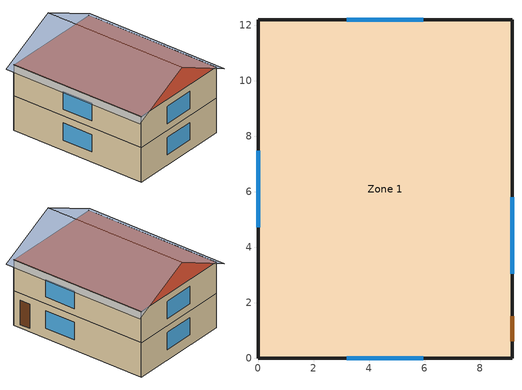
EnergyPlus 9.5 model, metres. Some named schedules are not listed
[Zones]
Zone 1
 floor foundation (Exterior Slab UnIns): 0,12.19 9.14,12.19 9.14,0 0,0 z-0.3
 floor adiabatic (Interior Floor): 0,12.19 9.14,12.19 9.14,0 0,0 z2.74
 wall outside (Exterior Wall +9in EPS): 9.14,0 9.14,12.19 0,12.19 0,0 9.14,0 z-0.3:2.74; 9.14,12.19 0,12.19 0,0 9.14,0 9.14,12.19 z2.74:5.49
 window (U-0.1 g=0.4): 9.14,3.05 9.14,5.79 / 5.94,12.19 3.2,12.19 / 0,7.47 0,4.72 / 3.2,0 5.94,0 z0.61:2.13; 9.14,3.05 9.14,5.79 / 5.94,12.19 3.2,12.19 / 0,7.47 0,4.72 / 3.2,0 5.94,0 z3.35:4.88
 door (Ext_Door1): 9.14,0.61 9.14,1.52 z0:2.13
 roof outside (Exterior Roof R-100): 0,0 9.14,0 9.14,12.19 0,12.19 z5.49
shading: 4.57,-0.3,7.77 9.69,-0.3,5.21 9.69,12.5,5.21 4.57,12.5,7.77; 4.57,12.5,7.77 -0.55,12.5,5.21 -0.55,-0.3,5.21 4.57,-0.3,7.77
[BUILDING]
Params_InternationalFallsMN_Phius Prescriptive: North Axis=0; Terrain=City; Loads Convergence Tolerance Value=0.04; Temperature Convergence Tolerance Value=0.4; Solar Distribution=FullInteriorAndExterior; Maximum Number of Warmup Days=25; Minimum Number of Warmup Days=6
[SizingPeriod:DesignDay] Day of Month=21; DryBulb Temperature Range Modifier Type=DefaultMultipliers; Humidity Condition Type=Wetbulb; Barometric Pressure=97086; Rain Indicator=No; Snow Indicator=No; Daylight Saving Time Indicator=No
Name | Month | Day Type | Maximum DryBulb Temperature | Daily DryBulb Temperature Range | Wetbulb or DewPoint at Maximum DryBulb | Wind Speed | Wind Direction | Solar Model Indicator | Sky Clearness | ASHRAE Clear Sky Optical Depth for Beam Irradiance taub | ASHRAE Clear Sky Optical Depth for Diffuse Irradiance taud
International Falls Intl Ap Ann Htg 99.6% Condns DB | 1 | WinterDesignDay | -32.3 | 0 | -32.3 | 1.9 | 210 | ASHRAEClearSky | 0
International Falls Intl Ap Ann Htg 99% Condns DB | 1 | WinterDesignDay | -29.1 | 0 | -29.1 | 1.9 | 210 | ASHRAEClearSky | 0
International Falls Intl Ap Ann Clg .4% Condns DB=>MWB | 7 | SummerDesignDay | 30.1 | 12.6 | 20.9 | 4.7 | 200 | ASHRAETau |  | 0.335 | 2.437
International Falls Intl Ap Ann Clg 1% Condns DB=>MWB | 7 | SummerDesignDay | 28.1 | 12.6 | 19.7 | 4.7 | 200 | ASHRAETau |  | 0.335 | 2.437
[MATERIAL] Thermal Absorptance=0.9; Solar Absorptance=0.7; Visible Absorptance=0.7
Name | Roughness | Thickness | Conductivity | Density | Specific Heat
G05 25mm wood | MediumSmooth | 0.0254 | 0.15 | 608 | 1630
F08 Metal surface | Smooth | 0.0008 | 45.28 | 7824 | 500
I02 50mm insulation board | MediumRough | 0.0508 | 0.03 | 43 | 1210
G01a 19mm gypsum board | MediumSmooth | 0.019 | 0.16 | 800 | 1090
M15 200mm heavyweight concrete | MediumRough | 0.2032 | 1.95 | 2240 | 900
F11 Wood siding | MediumSmooth | 0.0127 | 0.09 | 592 | 1170
R-11 3.5in Wood Stud | VeryRough | 0.0889 | 0.0542625 | 19 | 960
Plywood (Douglas Fir) - 12.7mm | Smooth | 0.0127 | 0.12 | 540 | 1210
EPS 1in | MediumSmooth | 0.0254 | 0.02884 | 29 | 1210
EPS 1.625in | MediumSmooth | 0.041275 | 0.02884 | 29 | 1210
EPS 2in | MediumSmooth | 0.0508 | 0.02884 | 29 | 1210
EPS 4in | MediumSmooth | 0.1016 | 0.02884 | 29 | 1210
EPS 6in; EPS 9in | MediumSmooth | 0.1524 | 0.02884 | 29 | 1210
EPS 7.5in | MediumSmooth | 0.1905 | 0.02884 | 29 | 1210
EPS 14in | MediumSmooth | 0.3556 | 0.02884 | 29 | 1210
FG Attic R-19 | MediumRough | 0.13716 | 0.0411979 | 64 | 960
FG Attic R-30 | MediumRough | 0.21844 | 0.0411979 | 64 | 960
FG Attic R-38 | MediumRough | 0.275844 | 0.0411979 | 64 | 960
FG Attic R-49; FG Attic R-60 | MediumRough | 0.3556 | 0.0411979 | 64 | 960
FG Attic R-55 | MediumRough | 0.399123 | 0.0411979 | 64 | 960
FG Attic R-75 | MediumRough | 0.54356 | 0.0411979 | 64 | 960
FG Attic R-100 | MediumRough | 0.72644 | 0.0411979 | 64 | 960
ccSF R-13 | Rough | 0.0550342 | 0.0240338 | 32 | 920
ccSF R-19 | Rough | 0.0804334 | 0.0240338 | 32 | 920
ccSF R-30 | Rough | 0.127 | 0.0240338 | 32 | 920
ccSF R-38 | Rough | 0.160867 | 0.0240338 | 32 | 920
ccSF R-49 | Rough | 0.207433 | 0.0240338 | 32 | 920
[MATERIAL:AIRGAP]
Name | Thermal Resistance
F04 Wall air space resistance | 0.15
F05 Ceiling air space resistance | 0.18
[WINDOWMATERIAL:SIMPLEGLAZINGSYSTEM]
Name | UFactor | Solar Heat Gain Coefficient
U-0.5 g=0.4 | 2.83913 | 0.4
U-0.4 g=0.4 | 2.27131 | 0.4
U-0.3 g=0.4 | 1.70348 | 0.4
U-0.2 g=0.4 | 1.13565 | 0.4
U-0.1 g=0.4 | 0.567826 | 0.4
U-0.5 g=0.2 | 2.83913 | 0.2
U-0.4 g=0.2 | 2.27131 | 0.2
U-0.3 g=0.2 | 1.70348 | 0.2
U-0.2 g=0.2 | 1.13565 | 0.2
U-0.1 g=0.2 | 0.567826 | 0.2
U-1.0 g=0.5 | 5.678263 | 0.5
U-0.15 g=0.4; U-0.15 g=0.2 | 0.851739 | 0.4
[CONSTRUCTION]
Ext_Door1; Thermal Mass; Interior Door: G05 25mm wood
Interior Floor: Plywood (Douglas Fir) - 12.7mm, F05 Ceiling air space resistance, G01a 19mm gypsum board
Exterior Slab UnIns: M15 200mm heavyweight concrete
Exterior Slab + 2in EPS: EPS 2in, M15 200mm heavyweight concrete
Exterior Wall: F11 Wood siding, R-11 3.5in Wood Stud, G01a 19mm gypsum board
Interior Wall: G01a 19mm gypsum board, F04 Wall air space resistance, G01a 19mm gypsum board
Exterior Roof: FG Attic R-19, Plywood (Douglas Fir) - 12.7mm, G01a 19mm gypsum board
Exterior Door: F08 Metal surface, I02 50mm insulation board, F08 Metal surface
Exterior Wall +1in EPS: F11 Wood siding, EPS 1in, Plywood (Douglas Fir) - 12.7mm, R-11 3.5in Wood Stud, G01a 19mm gypsum board
Exterior Wall +1.625in EPS: F11 Wood siding, EPS 1.625in, Plywood (Douglas Fir) - 12.7mm, R-11 3.5in Wood Stud, G01a 19mm gypsum board
Exterior Wall +2in EPS: F11 Wood siding, EPS 2in, Plywood (Douglas Fir) - 12.7mm, R-11 3.5in Wood Stud, G01a 19mm gypsum board
Exterior Wall +4in EPS: F11 Wood siding, EPS 4in, Plywood (Douglas Fir) - 12.7mm, R-11 3.5in Wood Stud, G01a 19mm gypsum board
Exterior Wall +7.5in EPS: F11 Wood siding, EPS 7.5in, Plywood (Douglas Fir) - 12.7mm, R-11 3.5in Wood Stud, G01a 19mm gypsum board
Exterior Wall +6in EPS: F11 Wood siding, EPS 6in, Plywood (Douglas Fir) - 12.7mm, R-11 3.5in Wood Stud, G01a 19mm gypsum board
Exterior Wall +9in EPS: F11 Wood siding, EPS 9in, Plywood (Douglas Fir) - 12.7mm, R-11 3.5in Wood Stud, G01a 19mm gypsum board
Exterior Wall +14in EPS: F11 Wood siding, EPS 14in, Plywood (Douglas Fir) - 12.7mm, R-11 3.5in Wood Stud, G01a 19mm gypsum board
Exterior Roof R-30: FG Attic R-30, Plywood (Douglas Fir) - 12.7mm, G01a 19mm gypsum board
Exterior Roof R-38: FG Attic R-38, Plywood (Douglas Fir) - 12.7mm, G01a 19mm gypsum board
Exterior Roof R-49: FG Attic R-49, Plywood (Douglas Fir) - 12.7mm, G01a 19mm gypsum board
Exterior Roof R-55: FG Attic R-55, Plywood (Douglas Fir) - 12.7mm, G01a 19mm gypsum board
Exterior Roof R-60: FG Attic R-60, Plywood (Douglas Fir) - 12.7mm, G01a 19mm gypsum board
Exterior Roof R-75: FG Attic R-75, Plywood (Douglas Fir) - 12.7mm, G01a 19mm gypsum board
Exterior Roof R-100: FG Attic R-100, Plywood (Douglas Fir) - 12.7mm, G01a 19mm gypsum board
P+B UnIns: Plywood (Douglas Fir) - 12.7mm, F05 Ceiling air space resistance, Plywood (Douglas Fir) - 12.7mm, G05 25mm wood
P+B R-13: Plywood (Douglas Fir) - 12.7mm, ccSF R-13, Plywood (Douglas Fir) - 12.7mm, G05 25mm wood
P+B R-19: Plywood (Douglas Fir) - 12.7mm, ccSF R-19, Plywood (Douglas Fir) - 12.7mm, G05 25mm wood
P+B R-30: Plywood (Douglas Fir) - 12.7mm, ccSF R-30, Plywood (Douglas Fir) - 12.7mm, G05 25mm wood
P+B R-38: Plywood (Douglas Fir) - 12.7mm, ccSF R-38, Plywood (Douglas Fir) - 12.7mm, G05 25mm wood
P+B R-49: Plywood (Douglas Fir) - 12.7mm, ccSF R-49, Plywood (Douglas Fir) - 12.7mm, G05 25mm wood
U-0.5 g=0.4: U-0.5 g=0.4
U-0.4 g=0.4: U-0.4 g=0.4
U-0.3 g=0.4: U-0.3 g=0.4
U-0.2 g=0.4: U-0.2 g=0.4
U-0.1 g=0.4: U-0.1 g=0.4
U-0.5 g=0.2: U-0.5 g=0.2
U-0.4 g=0.2: U-0.4 g=0.2
U-0.3 g=0.2: U-0.3 g=0.2
U-0.2 g=0.2: U-0.2 g=0.2
U-0.1 g=0.2: U-0.1 g=0.2
U-1.0 g=0.5: U-1.0 g=0.5
U-0.15 g=0.4: U-0.15 g=0.4
U-0.15 g=0.2: U-0.15 g=0.2
[Zone]
Zone 1: Multiplier=1; Volume=482.066; Floor Area=197.698; Part of Total Floor Area=Yes
[INTERNALMASS] Zone or ZoneList=Zone 1; Surface Area=197.698
Name | Construction
Zone1 TM | Thermal Mass
Partitions | Interior Wall
[FOUNDATION:KIVA]
Slab Details: Interior Horizontal Insulation Depth=0; Exterior Horizontal Insulation Width=0; Exterior Vertical Insulation Material=EPS 4in; Exterior Vertical Insulation Depth=1.2192; Wall Height Above Grade=0.2; Wall Depth Below Slab=0; Footing Depth=0.4
[SURFACEPROPERTY:EXPOSEDFOUNDATIONPERIMETER]
Slab: Exposed Perimeter Calculation Method=TotalExposedPerimeter; Total Exposed Perimeter=36.576; Exposed Perimeter Fraction=1; Surface Segment 1 Exposed=Yes
[PEOPLE]
Zone Occupants: Zone or ZoneList=Zone 1; Number of People Schedule=OccupantSchedule; Number of People Calculation Method=People; Number of People=4; Fraction Radiant=0.3; Sensible Heat Fraction=autocalculate; Activity Level Schedule=Occupant_Activity_Schedule; Carbon Dioxide Generation Rate=3.82e-08; Enable ASHRAE 55 Comfort Warnings=No; Mean Radiant Temperature Calculation Type=ZoneAveraged; Work Efficiency Schedule=Occupant_Eff_Schedule; Clothing Insulation Calculation Method=ClothingInsulationSchedule; Clothing Insulation Calculation Method Schedule=Occupant_Clothing_Schedule; Clothing Insulation Schedule=Occupant_Clothing_Schedule; Air Velocity Schedule=AirVelocitySch; Thermal Comfort Model 1 Type=Pierce
[LIGHTS]
PhiusLights: Zone or ZoneList=Zone 1; Schedule=Phius_Lighting; Design Level Calculation Method=LightingLevel; Lighting Level=1968.1; Return Air Fraction=0; Fraction Radiant=0.6; Fraction Visible=0.2; Fraction Replaceable=1; EndUse Subcategory=InteriorLights; Return Air Fraction Calculated from Plenum Temperature=No; Return Air Fraction Function of Plenum Temperature Coefficient 1=0; Return Air Fraction Function of Plenum Temperature Coefficient 2=0
[ELECTRICEQUIPMENT] Zone or ZoneList=Zone 1; Design Level Calculation Method=EquipmentLevel; Fraction Lost=0
Name | Schedule | Design Level | Fraction Latent | Fraction Radiant | EndUse Subcategory
PhiusMELs | Phius_MELs | 5603.24 | 0 | 0 | MELs
Fridge | Always_On | 50.7991 | 0 | 1 | Fridge
Range | BARangeSchedule | 1227.4 | 0.3 | 0.4 | Range
ClothesDryer | BAClothesDryerSchedule | 1713.28 | 0.05 | 0.15 | ClothesDryer
ClothesWasher | BAClothesWasherSchedule | 328.767 | 0 | 0.8 | ClothesWasher
Dishwasher | BADishwasherSchedule | 359.3 | 0.15 | 0.6 | Dishwasher
SizingSensible | SizingLoads | 658.935 | 0 | 0 | General
SizingLatent | SizingLoads | 111.493 | 1 | 0 | General
[ZONEINFILTRATION:FLOWCOEFFICIENT]
Zone_Infiltration: Zone=Zone 1; Schedule=Always_On; Flow Coefficient=0.00695; Stack Coefficient=0.078; Pressure Exponent=0.67; Wind Coefficient=0.17; Shelter Factor=0.9
[ZONEVENTILATION:WINDANDSTACKOPENAREA] Zone=Zone 1; Opening Area=4.18064; Opening Area Fraction Schedule=WindowFraction2; Opening Effectiveness=autocalculate; Height Difference=1.524; Discharge Coefficient for Opening=autocalculate; Minimum Indoor Temperature=15; Maximum Indoor Temperature=100; Delta Temperature=-100; Minimum Outdoor Temperature=-100; Maximum Outdoor Temperature=100; Maximum Wind Speed=10
Name | Effective Angle
OperableWindows-N | 0
OperableWindows-E | 90
OperableWindows-S | 180
OperableWindows-W | 270
[EXTERIOR:LIGHTS]
PhiusExtLight: Schedule=Always_On; Design Level=1; Control Option=AstronomicalClock; EndUse Subcategory=General
[DESIGNSPECIFICATION:OUTDOORAIR]
SZ_DSOA_Zone_1: Outdoor Air Method=Flow/Person; Outdoor Air Flow per Person=0.00708; Outdoor Air Flow per Zone Floor Area=0; Outdoor Air Flow per Zone=0.0117987; Outdoor Air Flow Air Changes per Hour=0
[DESIGNSPECIFICATION:ZONEAIRDISTRIBUTION]
SZ_DSZAD_Zone_1: Zone Air Distribution Effectiveness in Cooling Mode=1; Zone Air Distribution Effectiveness in Heating Mode=1; Zone Secondary Recirculation Fraction=0; Minimum Zone Ventilation Efficiency=0
[SIZING:ZONE]
Zone 1: Zone Cooling Design Supply Air Temperature Input Method=SupplyAirTemperature; Zone Cooling Design Supply Air Temperature=12.8; Zone Cooling Design Supply Air Temperature Difference=11.11; Zone Heating Design Supply Air Temperature Input Method=SupplyAirTemperature; Zone Heating Design Supply Air Temperature=50; Zone Heating Design Supply Air Temperature Difference=30; Zone Cooling Design Supply Air Humidity Ratio=0.008; Zone Heating Design Supply Air Humidity Ratio=0.008; Design Specification Outdoor Air Object=SZ_DSOA_Zone_1; Zone Heating Sizing Factor=2; Zone Cooling Sizing Factor=1.5; Cooling Design Air Flow Method=DesignDay; Cooling Design Air Flow Rate=0; Cooling Minimum Air Flow per Zone Floor Area=0.000762; Cooling Minimum Air Flow=0; Cooling Minimum Air Flow Fraction=0.2; Heating Design Air Flow Method=DesignDay; Heating Design Air Flow Rate=0; Heating Maximum Air Flow per Zone Floor Area=0.002032; Heating Maximum Air Flow=0.141576; Heating Maximum Air Flow Fraction=0.3; Design Specification Zone Air Distribution Object=SZ_DSZAD_Zone_1; Account for Dedicated Outdoor Air System=No; Dedicated Outdoor Air System Control Strategy=NeutralSupplyAir; Dedicated Outdoor Air Low Setpoint Temperature for Design=autosize; Dedicated Outdoor Air High Setpoint Temperature for Design=autosize
[ZONECONTROL:THERMOSTAT]
Zone_1_Thermostat: Zone or ZoneList=Zone 1; Control Type Schedule=HVAC_Always_4; Control 1=HP_Thermostat_Dual_SP_Control; Temperature Difference Between Cutout And Setpoint=0
[THERMOSTATSETPOINT:DUALSETPOINT]
HP_Thermostat_Dual_SP_Control: Heating Setpoint Temperature Schedule=Phius_68F; Cooling Setpoint Temperature Schedule=Phius_77F
[ZONEHVAC:PACKAGEDTERMINALHEATPUMP]
Zone1PTHP: Availability Schedule=MechAvailable; Cooling Supply Air Flow Rate=autosize; Heating Supply Air Flow Rate=autosize; Cooling Outdoor Air Flow Rate=autosize; Heating Outdoor Air Flow Rate=autosize; Supply Air Fan=Zone1PTHPFan; Heating Coil=Zone1PTHPDXHeatCoil; Heating Convergence Tolerance=0.001; Cooling Coil=Zone1PTHPDXCoolCoil; Cooling Convergence Tolerance=0.001; Supplemental Heating Coil=Zone1PTHPSupHeater; Maximum Supply Air Temperature from Supplemental Heater=50; Maximum Outdoor DryBulb Temperature for Supplemental Heater Operation=10; Fan Placement=BlowThrough; Capacity Control Method=None; Minimum Supply Air Temperature in Cooling Mode=autosize; Maximum Supply Air Temperature in Heating Mode=autosize
[Zone equipment]
Zone 1: Zone1PTHP
[FAN:SYSTEMMODEL]
Zone1PTHPFan: Availability Schedule=MechAvailable; Design Maximum Air Flow Rate=autosize; Speed Control Method=Continuous; Electric Power Minimum Flow Rate Fraction=0; Design Pressure Rise=160; Motor Efficiency=0.9; Motor In Air Stream Fraction=1; Design Electric Power Consumption=autosize; Design Power Sizing Method=TotalEfficiencyAndPressure; Electric Power Per Unit Flow Rate Per Unit Pressure=1.66667; Fan Total Efficiency=0.5; Electric Power Function of Flow Fraction Curve=CombinedPowerAndFanEff; EndUse Subcategory=General; Number of Speeds=1
[COIL:COOLING:DX:SINGLESPEED]
Zone1PTHPDXCoolCoil: Availability Schedule=MechAvailable; Gross Rated Total Cooling Capacity=autosize; Gross Rated Sensible Heat Ratio=0.75; Gross Rated Cooling COP=3; Rated Air Flow Rate=autosize; Rated Evaporator Fan Power Per Volume Flow Rate=773.3; Total Cooling Capacity Function of Temperature Curve=HPACCoolCapFT; Total Cooling Capacity Function of Flow Fraction Curve=HPACCoolCapFFF; Energy Input Ratio Function of Temperature Curve=HPACEIRFT; Energy Input Ratio Function of Flow Fraction Curve=HPACEIRFFF; Part Load Fraction Correlation Curve=HPACPLFFPLR; Minimum Outdoor DryBulb Temperature for Compressor Operation=-25; Nominal Time for Condensate Removal to Begin=0; Ratio of Initial Moisture Evaporation Rate and Steady State Latent Capacity=0; Maximum Cycling Rate=0; Latent Capacity Time Constant=0; Condenser Type=AirCooled; Evaporative Condenser Effectiveness=0.9; Evaporative Condenser Pump Rated Power Consumption=0; Crankcase Heater Capacity=0; Maximum Outdoor DryBulb Temperature for Crankcase Heater Operation=10; Basin Heater Capacity=0; Basin Heater Setpoint Temperature=2; Report ASHRAE Standard 127 Performance Ratings=No
[COIL:HEATING:ELECTRIC]
Zone1PTHPSupHeater: Availability Schedule=MechAvailable; Efficiency=1; Nominal Capacity=autosize
[COIL:HEATING:DX:SINGLESPEED]
Zone1PTHPDXHeatCoil: Availability Schedule=MechAvailable; Gross Rated Heating Capacity=autosize; Gross Rated Heating COP=3; Rated Air Flow Rate=autosize; Rated Supply Fan Power Per Volume Flow Rate=773.3; Heating Capacity Function of Temperature Curve=HPACHeatCapFT; Heating Capacity Function of Flow Fraction Curve=HPACHeatCapFFF; Energy Input Ratio Function of Temperature Curve=HPACHeatEIRFT; Energy Input Ratio Function of Flow Fraction Curve=HPACHeatEIRFFF; Part Load Fraction Correlation Curve=HPACCOOLPLFFPLR; Minimum Outdoor DryBulb Temperature for Compressor Operation=0; Maximum Outdoor DryBulb Temperature for Defrost Operation=5; Crankcase Heater Capacity=0; Maximum Outdoor DryBulb Temperature for Crankcase Heater Operation=10; Defrost Strategy=Resistive; Defrost Control=TIMED; Defrost Time Period Fraction=0.166667; Resistive Defrost Heater Capacity=autosize; Region number for calculating HSPF=4; Secondary Coil Fan Flow Scaling Factor=1.25
[WATERHEATER:MIXED]
ElectricWaterHeater_50Gal: Tank Volume=0.189271; Setpoint Temperature Schedule=DHW_122F; Deadband Temperature Difference=0; Maximum Temperature Limit=82.2222; Heater Control Type=MODULATE; Heater Maximum Capacity=11712; Heater Minimum Capacity=0; Heater Ignition Minimum Flow Rate=0; Heater Ignition Delay=0; Heater Fuel Type=Electricity; Heater Thermal Efficiency=0.95; Off Cycle Parasitic Fuel Consumption Rate=10; Off Cycle Parasitic Fuel Type=ELECTRICITY; Off Cycle Parasitic Heat Fraction to Tank=0; On Cycle Parasitic Fuel Consumption Rate=30; On Cycle Parasitic Fuel Type=ELECTRICITY; On Cycle Parasitic Heat Fraction to Tank=0; Ambient Temperature Indicator=ZONE; Ambient Temperature Zone=Zone 1; Off Cycle Loss Coefficient to Ambient Temperature=2.36; Off Cycle Loss Fraction to Zone=1; On Cycle Loss Fraction to Zone=1; Peak Use Flow Rate=2.2008e-06; Use Flow Rate Fraction Schedule=CombinedDHWSchedule; Use Side Effectiveness=1; Source Side Effectiveness=1; Use Side Design Flow Rate=autosize; Source Side Design Flow Rate=autosize; Indirect Water Heating Recovery Time=1.5; Source Side Flow Control Mode=IndirectHeatPrimarySetpoint; EndUse Subcategory=General
[DEMANDMANAGERASSIGNMENTLIST]
Demand Limiting: Meter=ElectricityNet:Facility; Demand Limit Schedule=Always Off; Demand Limit Safety Fraction=0.95; Demand Window Length=10; Demand Manager Priority=All; DemandManager 1=Set backs
[DEMANDMANAGER:THERMOSTATS]
Set Backs: Availability Schedule=Demand Control Cooling; Reset Control=Fixed; Minimum Reset Duration=30; Maximum Heating Setpoint Reset=20; Maximum Cooling Setpoint Reset=28.8889; Selection Control=All; Thermostat 1=Zone_1_Thermostat
[GENERATOR:PVWATTS]
PV Array: PVWatts Version=5; DC System Capacity=3000; Module Type=Standard; Array Type=FixedOpenRack; System Losses=0.14; Array Geometry Type=TiltAzimuth; Tilt Angle=57; Azimuth Angle=180; Ground Coverage Ratio=0.4
[ELECTRICLOADCENTER:INVERTER:PVWATTS]
PV Inverter: DC to AC Size Ratio=1.1; Inverter Efficiency=0.96
[ELECTRICLOADCENTER:GENERATORS]
PV: Generator 1=PV Array; Generator 1 Rated Electric Power Output=3000; Generator 1 Availability Schedule=Always_On
[ELECTRICLOADCENTER:STORAGE:SIMPLE]
Simple Battery: Availability Schedule=Always_On; Zone=Zone 1; Radiative Fraction for Zone Heat Gains=0.9; Nominal Energetic Efficiency for Charging=0.9; Nominal Discharging Energetic Efficiency=0.9; Maximum Storage Capacity=10800000; Initial State of Charge=10800000
[ELECTRICLOADCENTER:TRANSFORMER]
Transformer: Availability Schedule=Always_On; Transformer Usage=LoadCenterPowerConditioning; Zone=Zone 1; Radiative Fraction=0; Phase=3; Conductor Material=Aluminum; Full Load Temperature Rise=150; Fraction of Eddy Current Losses=0.1; Performance Input Method=RatedLosses; Nameplate Efficiency=0.98; Per Unit Load for Nameplate Efficiency=0.35; Reference Temperature for Nameplate Efficiency=75; Consider Transformer Loss for Utility Cost=Yes
[ELECTRICLOADCENTER:DISTRIBUTION]
ELC: Generator List=PV; Generator Operation Scheme Type=Baseload; Generator Demand Limit Scheme Purchased Electric Demand Limit=0; Electrical Buss Type=AlternatingCurrentWithStorage; Inverter=PV Inverter; Electrical Storage Object=Simple Battery; Storage Operation Scheme=FacilityDemandLeveling; Storage Control Track Meter=ElectricityNet:Facility; Storage Converter Object=Converter; Maximum Storage State of Charge Fraction=1; Minimum Storage State of Charge Fraction=0.2; Storage Control Utility Demand Target=3500; Storage Control Utility Demand Target Fraction Schedule=OutageCooling
[ELECTRICLOADCENTER:STORAGE:CONVERTER]
Converter: Availability Schedule=Always_On; Power Conversion Efficiency Method=SimpleFixed; Simple Fixed Efficiency=0.95
[COMPONENTCOST:LINEITEM] Line Item Type=Construction
Name | Item | Cost per Area
Ext_Door1 | Ext_Door1 | 250
Interior Floor | Interior Floor | 2
Exterior Slab UnIns | Exterior Slab UnIns | 5
Exterior Slab + 2in EPS | Exterior Slab + 2in EPS | 10
Exterior Wall | Exterior Wall | 10
Interior Wall | Interior Wall | 5
Exterior Roof | Exterior Roof | 5
Exterior Door | Exterior Door | 256.28
Interior Door | Interior Door | 125
Exterior Wall +1in EPS | Exterior Wall +1in EPS | 13.78
Exterior Wall +1.625in EPS | Exterior Wall +1.625in EPS | 16.46
Exterior Wall +2in EPS | Exterior Wall +2in EPS | 18.62
Exterior Wall +4in EPS | Exterior Wall +4in EPS | 25.4
Exterior Wall +7.5in EPS | Exterior Wall +7.5in EPS | 39.23
Exterior Wall +6in EPS | Exterior Wall +6in EPS | 34.55
Exterior Wall +9in EPS | Exterior Wall +9in EPS | 46.93
Exterior Wall +14in EPS | Exterior Wall +14in EPS | 63.61
Exterior Roof R-30 | Exterior Roof R-30 | 7.97
Exterior Roof R-38 | Exterior Roof R-38 | 8.15
Exterior Roof R-49 | Exterior Roof R-49 | 8.4
Exterior Roof R-55 | Exterior Roof R-55 | 15
Exterior Roof R-60 | Exterior Roof R-60 | 21.53
Exterior Roof R-75 | Exterior Roof R-75 | 39.4
Exterior Roof R-100 | Exterior Roof R-100 | 69.32
P+B UnIns | P+B UnIns | 15
P+B R-13 | P+B R-13 | 22.6
P+B R-19 | P+B R-19 | 29.06
P+B R-30 | P+B R-30 | 38.75
P+B R-38 | P+B R-38 | 46.44
P+B R-49 | P+B R-49 | 56.78
U-0.5 g=0.4 | U-0.5 g=0.4 | 100
U-0.4 g=0.4 | U-0.4 g=0.4 | 139.94
U-0.3 g=0.4 | U-0.3 g=0.4 | 258.34
U-0.2 g=0.4 | U-0.2 g=0.4 | 357.63
U-0.1 g=0.4 | U-0.1 g=0.4 | 603.36
U-0.5 g=0.2 | U-0.5 g=0.2 | 100
U-0.4 g=0.2 | U-0.4 g=0.2 | 139.94
U-0.3 g=0.2 | U-0.3 g=0.2 | 258.34
U-0.2 g=0.2 | U-0.2 g=0.2 | 357.63
U-0.1 g=0.2 | U-0.1 g=0.2 | 603.36
U-1.0 g=0.5 | U-1.0 g=0.5 | 100
U-0.15 g=0.4 | U-0.15 g=0.4 | 420
U-0.15 g=0.2 | U-0.15 g=0.2 | 420
[CURVE:QUADRATIC] Input Unit Type for X=Dimensionless; Output Unit Type=Dimensionless
Name | Coefficient1 Constant | Coefficient2 x | Coefficient3 x2 | Minimum Value of x | Maximum Value of x
HPACCoolCapFFF | 0.8 | 0.2 | 0 | 0.5 | 1.5
HPACEIRFFF | 1.1552 | -0.1808 | 0.0256 | 0.5 | 1.5
HPACPLFFPLR | 0.85 | 0.15 | 0 | 0 | 1
HPACHeatEIRFFF | 1.3824 | -0.4336 | 0.0512 | 0 | 1
HPACCOOLPLFFPLR | 0.75 | 0.25 | 0 | 0 | 1
[CURVE:CUBIC] Output Unit Type=Dimensionless
Name | Coefficient1 Constant | Coefficient2 x | Coefficient3 x2 | Coefficient4 x3 | Minimum Value of x | Maximum Value of x | Minimum Curve Output | Maximum Curve Output | Input Unit Type for X
CombinedPowerAndFanEff | 0 | 0.027411 | 0.00874 | 0.969563 | 0.5 | 1.5 | 0.01 | 1.5 | Dimensionless
HPACHeatCapFT | 0.758746 | 0.027626 | 0.000148716 | 3.4992e-06 | -20 | 20 |  |  | Temperature
HPACHeatCapFFF | 0.84 | 0.16 | 0 | 0 | 0.5 | 1.5 |  |  | Dimensionless
HPACHeatEIRFT | 1.19248 | -0.0300438 | 0.00103745 | -2.3328e-05 | -20 | 20 |  |  | Temperature
[CURVE:BIQUADRATIC] Minimum Value of x=12.77778; Maximum Value of x=23.88889; Minimum Value of y=18; Maximum Value of y=46.11111; Input Unit Type for X=Temperature; Input Unit Type for Y=Temperature; Output Unit Type=Dimensionless
Name | Coefficient1 Constant | Coefficient2 x | Coefficient3 x2 | Coefficient4 y | Coefficient5 y2 | Coefficient6 xy
HPACCoolCapFT | 0.942588 | 0.00954335 | 0.00068377 | -0.0110427 | 5.249e-06 | -9.72e-06
HPACEIRFT | 0.342414 | 0.034885 | -0.0006237 | 0.00497722 | 0.000437951 | -0.000728028
